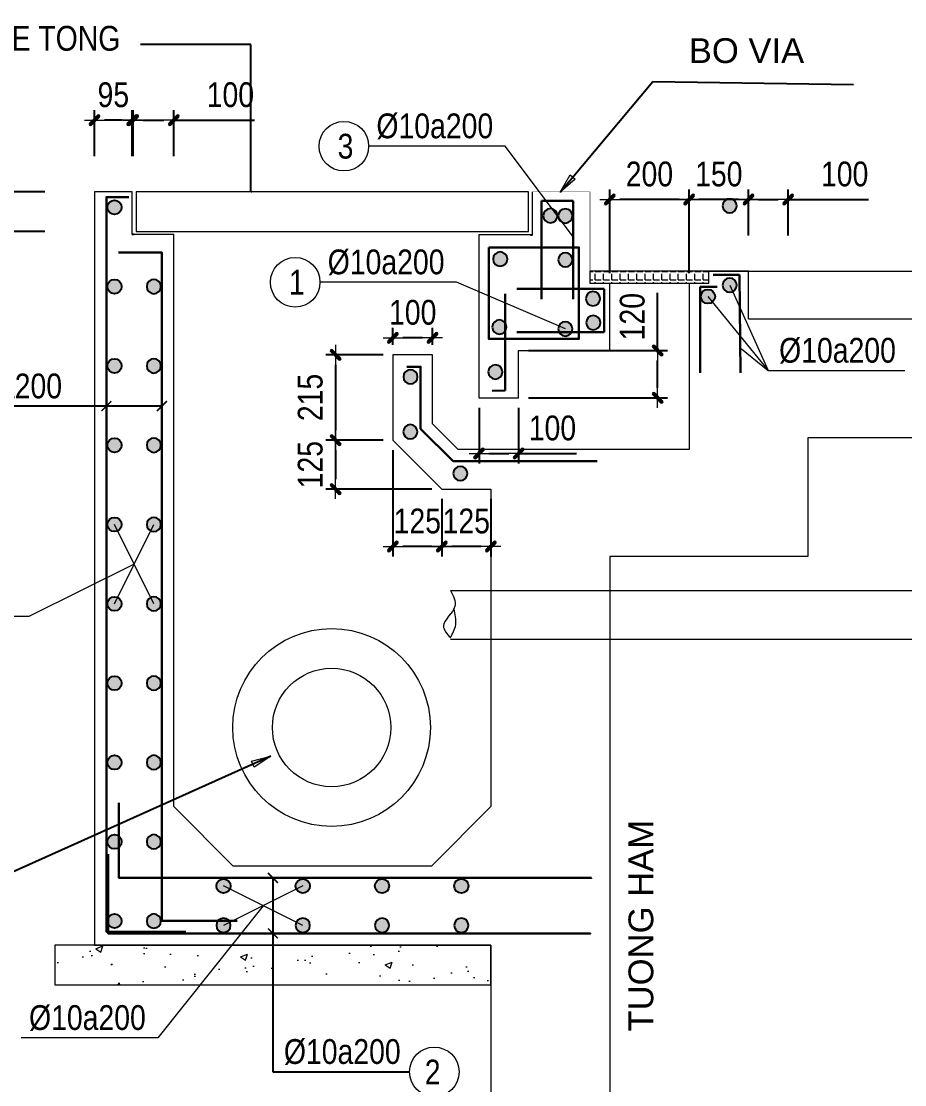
# Model space of a CAD drawing. Header units: millimetres. Extents: x -3568569 to -3536212, y 773195 to 801582.
# Drawn here: x -3545884 to -3543655, y 774930 to 777611 of the extents above; entities that cross this region are included whole.
import ezdxf
from ezdxf.enums import TextEntityAlignment as Align

# ---------------------------------------------------------------- set-up
doc = ezdxf.new("R2010")
doc.units = ezdxf.units.MM
doc.header["$MEASUREMENT"] = 0
doc.layers.get('0').update_dxf_attribs({"lineweight": 9})
doc.layers.get('Defpoints').update_dxf_attribs({"color": 10, "lineweight": 0})
for name, color, linetype, lineweight in [("'S_Concrete_Hatch_252", 252, 'Continuous', 9), ('chunho.q', 1, 'Continuous', 13), ('CTHEP', 4, 'Continuous', 30), ('DBAO', 2, 'Continuous', 13), ('DGIONG', 1, 'Continuous', 13), ('Ghi chu ban ve', 1, 'Continuous', 20), ('KTH', 154, 'Continuous', 15), ('Net cat Betong', 6, 'Continuous', 40), ('STICK', 1, 'Continuous', 9), ('TEXT', 7, 'Continuous', 15)]:
    doc.layers.add(name, color=color, linetype=linetype, lineweight=lineweight)
for name, color, linetype in [('D-TEXT', 1, 'Continuous'), ('MEP-H-TXT25', 7, 'Continuous'), ('Wall Hatch', 134, 'Continuous')]:
    doc.layers.add(name, color=color, linetype=linetype)
doc.styles.add('CHU GHI CHU', font='arial.ttf', dxfattribs={"height": 200})
doc.styles.get("Standard").update_dxf_attribs({"font": 'arial.ttf'})
doc.styles.add('Star-HelCon', font='VHELVCN_0.TTF')
doc.styles.add('TTP-HelCon', font='VHELVCN_0.TTF')
doc.dimstyles.new('DTE-DIM50', dxfattribs={"dimscale": 50, "dimtxt": 2.5, "dimasz": 2.5, "dimexe": 1.25, "dimexo": 0.625, "dimtad": 1, "dimdec": 0, "dimtxsty": 'Standard', "dimcen": 2.5, "dimadec": 0, "dimazin": 0, "dimtfac": 1, "dimtdec": 0, "dimtmove": 0, "dimatfit": 3, "dimldrblk": 'CLOSEDBLANK', "dimfxl": 1, "dimarcsym": 0})
doc.dimstyles.new('TTP-25', dxfattribs={"dimscale": 25, "dimtxt": 2.5, "dimasz": 1, "dimexe": 1, "dimexo": 1, "dimgap": 0.09, "dimtad": 0, "dimdec": 4, "dimrnd": 5, "dimzin": 9, "dimdsep": 46, "dimtxsty": 'TTP-HelCon', "dimblk": 'Stick', "dimcen": 0.09, "dimdle": 1.5, "dimclrd": 256, "dimclre": 256, "dimclrt": 1, "dimadec": 0, "dimazin": 0, "dimtfac": 1, "dimtdec": 4, "dimtmove": 0, "dimatfit": 3, "dimldrblk": 'ARCHTICK', "dimfxl": 1, "dimtvp": 1, "dimtolj": 1, "dimtzin": 0, "dimarcsym": 0})

# ---------------------------------------------------------------- blocks, each defined once
blk = doc.blocks.new('*U374')
at = {"layer": 'Wall Hatch'}
h = blk.add_hatch(color=2, dxfattribs=at)
h.dxf.hatch_style = 1
h.paths.add_polyline_path([(-18, 0, 1), (18, 0, 1)])
at = {"layer": 'D-TEXT'}
blk.add_circle((0, 0), 18, dxfattribs=at)
blk = doc.blocks.new('*U373')
at = {"layer": 'Net cat Betong', "color": 0, "linetype": 'ByBlock', "lineweight": -2, "transparency": 16777216}
for p in [(0, 1800), (0, 1600), (0, 1400), (0, 1200), (0, 1000), (0, 800), (0, 600), (0, 400), (0, 200), (0, 0)]:
    blk.add_blockref('*U374', p, dxfattribs=at)
blk = doc.blocks.new('*U376')
at = {"layer": 'Wall Hatch'}
h = blk.add_hatch(color=2, dxfattribs=at)
h.dxf.hatch_style = 1
h.paths.add_polyline_path([(-18, 0, 1), (18, 0, 1)])
at = {"layer": 'D-TEXT'}
blk.add_circle((0, 0), 18, dxfattribs=at)
blk = doc.blocks.new('*U375')
at = {"layer": 'Net cat Betong', "color": 0, "linetype": 'ByBlock', "lineweight": -2, "transparency": 16777216}
for p in [(0, 1600), (0, 1400), (0, 1200), (0, 1000), (0, 800), (0, 600), (0, 400), (0, 200), (0, 0)]:
    blk.add_blockref('*U376', p, dxfattribs=at)
blk = doc.blocks.new('*U366')
at = {"layer": 'Wall Hatch'}
h = blk.add_hatch(color=2, dxfattribs=at)
h.dxf.hatch_style = 1
h.paths.add_polyline_path([(-18, 0, 1), (18, 0, 1)])
at = {"layer": 'D-TEXT'}
blk.add_circle((0, 0), 18, dxfattribs=at)
blk = doc.blocks.new('*U391')
at = {"layer": 'Net cat Betong', "color": 0, "linetype": 'ByBlock', "lineweight": -2, "transparency": 16777216}
for p in [(0, 600), (0, 400), (0, 200), (0, 0)]:
    blk.add_blockref('*U366', p, dxfattribs=at)
blk = doc.blocks.new('*U368')
at = {"layer": 'Wall Hatch'}
h = blk.add_hatch(color=2, dxfattribs=at)
h.dxf.hatch_style = 1
h.paths.add_polyline_path([(-18, 0, 1), (18, 0, 1)])
at = {"layer": 'D-TEXT'}
blk.add_circle((0, 0), 18, dxfattribs=at)
blk = doc.blocks.new('*U367')
at = {"layer": 'Net cat Betong', "color": 0, "linetype": 'ByBlock', "lineweight": -2, "transparency": 16777216}
for p in [(0, 600), (0, 400), (0, 200), (0, 0)]:
    blk.add_blockref('*U368', p, dxfattribs=at)
blk = doc.blocks.new('*U370')
at = {"layer": 'Wall Hatch'}
h = blk.add_hatch(color=2, dxfattribs=at)
h.dxf.hatch_style = 1
h.paths.add_polyline_path([(-18, 0, 1), (18, 0, 1)])
at = {"layer": 'D-TEXT'}
blk.add_circle((0, 0), 18, dxfattribs=at)
blk = doc.blocks.new('*U369')
at = {"layer": 'Net cat Betong', "color": 0, "linetype": 'ByBlock', "lineweight": -2, "transparency": 16777216}
for p in [(0, 200), (0, 0)]:
    blk.add_blockref('*U370', p, dxfattribs=at)
blk = doc.blocks.new('*U372')
at = {"layer": 'Wall Hatch'}
h = blk.add_hatch(color=2, dxfattribs=at)
h.dxf.hatch_style = 1
h.paths.add_polyline_path([(-18, 0, 1), (18, 0, 1)])
at = {"layer": 'D-TEXT'}
blk.add_circle((0, 0), 18, dxfattribs=at)
blk = doc.blocks.new('*U371')
at = {"layer": 'Net cat Betong', "color": 0, "linetype": 'ByBlock', "lineweight": -2, "transparency": 16777216}
blk.add_blockref('*U372', (0, 0), dxfattribs=at)
blk = doc.blocks.new('Stick')
at = {"layer": 'STICK'}
h = blk.add_hatch(color=256, dxfattribs=at)
edge = h.paths.add_edge_path()
edge.add_line((0.3, 0.5), (-0.5, -0.3))
edge.add_arc((-0.4, -0.4), 0.141, 135, 315)
edge.add_line((-0.3, -0.5), (0.5, 0.3))
edge.add_arc((0.4, 0.4), 0.141, 315, 495)
blk.add_line((1, 0), (-1, 0), dxfattribs=at)
blk.add_lwpolyline([(0.3, 0.5), (-0.5, -0.3, 1), (-0.3, -0.5), (0.5, 0.3, 1), (0.3, 0.5, 1)], format="xyb", dxfattribs=at)
blk = doc.blocks.new('*D418')
at = {"layer": 'Defpoints', "color": 0, "ltscale": 0.8, "transparency": 16777216}
for p in [(-3544049.2, 777162), (-3544049.2, 777046.4), (-3543949.2, 777046.4)]:
    blk.add_point(p, dxfattribs=at)
at = {"layer": 'KTH', "lineweight": -2, "ltscale": 0.8, "transparency": 16777216}
for p, q in [((-3544049.2, 777071.4), (-3544049.2, 777187)), ((-3543949.2, 777071.4), (-3543949.2, 777187)), ((-3544024.2, 777162), (-3543974.2, 777162)), ((-3543949.2, 777162), (-3543746.3, 777162))]:
    blk.add_line(p, q, dxfattribs=at)
at = {"layer": 'KTH', "lineweight": -2, "ltscale": 0.8, "transparency": 16777216, "xscale": 25, "yscale": 25, "zscale": 25, "rotation": 180}
blk.add_blockref('Stick', (-3544049.2, 777162), dxfattribs=at)
at = {"layer": 'KTH', "lineweight": -2, "ltscale": 0.8, "transparency": 16777216, "xscale": 25, "yscale": 25, "zscale": 25}
blk.add_blockref('Stick', (-3543949.2, 777162), dxfattribs=at)
at = {"layer": 'KTH', "color": 1, "ltscale": 0.8, "transparency": 16777216, "insert": (-3543806.6, 777225.8), "char_height": 62.5, "attachment_point": 5, "style": 'TTP-HelCon'}
blk.add_mtext('\\A1;100', dxfattribs=at)
blk = doc.blocks.new('_ArchTick')
at = {"color": 0, "linetype": 'ByBlock', "const_width": 0.15}
blk.add_lwpolyline([(-0.5, -0.5), (0.5, 0.5)], dxfattribs=at)
blk = doc.blocks.new('*D419')
at = {"layer": 'Defpoints', "color": 0, "ltscale": 0.8, "transparency": 16777216}
for p in [(-3544199.2, 777162), (-3544199.2, 777046.4), (-3544049.2, 777046.4)]:
    blk.add_point(p, dxfattribs=at)
at = {"layer": 'KTH', "lineweight": -2, "ltscale": 0.8, "transparency": 16777216}
for p, q in [((-3544199.2, 777071.4), (-3544199.2, 777187)), ((-3544049.2, 777071.4), (-3544049.2, 777187)), ((-3544074.2, 777162), (-3544174.2, 777162))]:
    blk.add_line(p, q, dxfattribs=at)
at = {"layer": 'KTH', "lineweight": -2, "ltscale": 0.8, "transparency": 16777216, "xscale": 25, "yscale": 25, "zscale": 25, "rotation": 180}
blk.add_blockref('Stick', (-3544199.2, 777162), dxfattribs=at)
at = {"layer": 'KTH', "lineweight": -2, "ltscale": 0.8, "transparency": 16777216, "xscale": 25, "yscale": 25, "zscale": 25}
blk.add_blockref('Stick', (-3544049.2, 777162), dxfattribs=at)
at = {"layer": 'KTH', "color": 1, "ltscale": 0.8, "transparency": 16777216, "insert": (-3544124.2, 777225.8), "char_height": 62.5, "attachment_point": 5, "style": 'TTP-HelCon'}
blk.add_mtext('\\A1;150', dxfattribs=at)
blk = doc.blocks.new('*D420')
at = {"layer": 'Defpoints', "color": 0, "ltscale": 0.8, "transparency": 16777216}
for p in [(-3545601.7, 777362), (-3545601.7, 777246.4), (-3545499.2, 777246.4)]:
    blk.add_point(p, dxfattribs=at)
at = {"layer": 'KTH', "lineweight": -2, "ltscale": 0.8, "transparency": 16777216}
for p, q in [((-3545601.7, 777271.4), (-3545601.7, 777387)), ((-3545499.2, 777271.4), (-3545499.2, 777387)), ((-3545576.7, 777362), (-3545524.2, 777362)), ((-3545499.2, 777362), (-3545296, 777362))]:
    blk.add_line(p, q, dxfattribs=at)
at = {"layer": 'KTH', "lineweight": -2, "ltscale": 0.8, "transparency": 16777216, "xscale": 25, "yscale": 25, "zscale": 25, "rotation": 180}
blk.add_blockref('Stick', (-3545601.7, 777362), dxfattribs=at)
at = {"layer": 'KTH', "lineweight": -2, "ltscale": 0.8, "transparency": 16777216, "xscale": 25, "yscale": 25, "zscale": 25}
blk.add_blockref('Stick', (-3545499.2, 777362), dxfattribs=at)
at = {"layer": 'KTH', "color": 1, "ltscale": 0.8, "transparency": 16777216, "insert": (-3545356.4, 777425.8), "char_height": 62.5, "attachment_point": 5, "style": 'TTP-HelCon'}
blk.add_mtext('\\A1;100', dxfattribs=at)
blk = doc.blocks.new('*D421')
at = {"layer": 'Defpoints', "color": 0, "ltscale": 0.8, "transparency": 16777216}
for p in [(-3545699.2, 777362), (-3545699.2, 777246.4), (-3545604.2, 777246.4)]:
    blk.add_point(p, dxfattribs=at)
at = {"layer": 'KTH', "lineweight": -2, "ltscale": 0.8, "transparency": 16777216}
for p, q in [((-3545699.2, 777271.4), (-3545699.2, 777387)), ((-3545604.2, 777271.4), (-3545604.2, 777387)), ((-3545629.2, 777362), (-3545674.2, 777362))]:
    blk.add_line(p, q, dxfattribs=at)
at = {"layer": 'KTH', "lineweight": -2, "ltscale": 0.8, "transparency": 16777216, "xscale": 25, "yscale": 25, "zscale": 25, "rotation": 180}
blk.add_blockref('Stick', (-3545699.2, 777362), dxfattribs=at)
at = {"layer": 'KTH', "lineweight": -2, "ltscale": 0.8, "transparency": 16777216, "xscale": 25, "yscale": 25, "zscale": 25}
blk.add_blockref('Stick', (-3545604.2, 777362), dxfattribs=at)
at = {"layer": 'KTH', "color": 1, "ltscale": 0.8, "transparency": 16777216, "insert": (-3545651.7, 777425.8), "char_height": 62.5, "attachment_point": 5, "style": 'TTP-HelCon'}
blk.add_mtext('\\A1;95', dxfattribs=at)
blk = doc.blocks.new('*D424')
at = {"layer": 'Defpoints', "color": 0, "ltscale": 0.8, "transparency": 16777216}
for p in [(-3545948.7, 777181.2), (-3545799.4, 777181.2), (-3545799.4, 777080.9)]:
    blk.add_point(p, dxfattribs=at)
at = {"layer": 'KTH', "lineweight": -2, "ltscale": 0.8, "transparency": 16777216}
for p, q in [((-3545824.4, 777181.2), (-3545973.7, 777181.2)), ((-3545948.7, 777156.2), (-3545948.7, 777105.9)), ((-3545824.4, 777080.9), (-3545973.7, 777080.9)), ((-3545948.7, 777080.9), (-3545948.7, 776870.7))]:
    blk.add_line(p, q, dxfattribs=at)
at = {"layer": 'KTH', "lineweight": -2, "ltscale": 0.8, "transparency": 16777216, "xscale": 25, "yscale": 25, "zscale": 25}
for p, rotation in [((-3545948.7, 777181.2), 90), ((-3545948.7, 777080.9), 270)]:
    blk.add_blockref('Stick', p, dxfattribs=dict(at, rotation=rotation))
at = {"layer": 'KTH', "color": 1, "ltscale": 0.8, "transparency": 16777216, "insert": (-3546012.6, 776931), "char_height": 62.5, "attachment_point": 5, "rotation": 90, "style": 'TTP-HelCon'}
blk.add_mtext('\\A1;100', dxfattribs=at)
blk = doc.blocks.new('*D425')
at = {"layer": 'Defpoints', "color": 0, "ltscale": 0.8, "transparency": 16777216}
for p in [(-3544946.4, 776813.1), (-3544946.4, 776770.3), (-3544846.4, 776770.3)]:
    blk.add_point(p, dxfattribs=at)
at = {"layer": 'KTH', "lineweight": -2, "ltscale": 0.8, "transparency": 16777216}
for p, q in [((-3544946.4, 776795.3), (-3544946.4, 776838.1)), ((-3544846.4, 776795.3), (-3544846.4, 776838.1)), ((-3544871.4, 776813.1), (-3544921.4, 776813.1))]:
    blk.add_line(p, q, dxfattribs=at)
at = {"layer": 'KTH', "lineweight": -2, "ltscale": 0.8, "transparency": 16777216, "xscale": 25, "yscale": 25, "zscale": 25, "rotation": 180}
blk.add_blockref('Stick', (-3544946.4, 776813.1), dxfattribs=at)
at = {"layer": 'KTH', "lineweight": -2, "ltscale": 0.8, "transparency": 16777216, "xscale": 25, "yscale": 25, "zscale": 25}
blk.add_blockref('Stick', (-3544846.4, 776813.1), dxfattribs=at)
at = {"layer": 'KTH', "color": 1, "ltscale": 0.8, "transparency": 16777216, "insert": (-3544896.4, 776877), "char_height": 62.5, "attachment_point": 5, "style": 'TTP-HelCon'}
blk.add_mtext('\\A1;100', dxfattribs=at)
blk = doc.blocks.new('*D426')
at = {"layer": 'Defpoints', "color": 0, "ltscale": 0.8, "transparency": 16777216}
for p in [(-3544946.4, 776770.3), (-3545090.9, 776555), (-3544946.4, 776555)]:
    blk.add_point(p, dxfattribs=at)
at = {"layer": 'KTH', "lineweight": -2, "ltscale": 0.8, "transparency": 16777216}
for p, q in [((-3544971.4, 776770.3), (-3545115.9, 776770.3)), ((-3545090.9, 776745.3), (-3545090.9, 776580)), ((-3544971.4, 776555), (-3545115.9, 776555))]:
    blk.add_line(p, q, dxfattribs=at)
at = {"layer": 'KTH', "lineweight": -2, "ltscale": 0.8, "transparency": 16777216, "xscale": 25, "yscale": 25, "zscale": 25}
for p, rotation in [((-3545090.9, 776770.3), 90), ((-3545090.9, 776555), 270)]:
    blk.add_blockref('Stick', p, dxfattribs=dict(at, rotation=rotation))
at = {"layer": 'KTH', "color": 1, "ltscale": 0.8, "transparency": 16777216, "insert": (-3545154.7, 776662.7), "char_height": 62.5, "attachment_point": 5, "rotation": 90, "style": 'TTP-HelCon'}
blk.add_mtext('\\A1;215', dxfattribs=at)
blk = doc.blocks.new('*D427')
at = {"layer": 'Defpoints', "color": 0, "ltscale": 0.8, "transparency": 16777216}
for p in [(-3544946.4, 776555), (-3545090.9, 776431.7), (-3544823.1, 776431.7)]:
    blk.add_point(p, dxfattribs=at)
at = {"layer": 'KTH', "lineweight": -2, "ltscale": 0.8, "transparency": 16777216}
for p, q in [((-3544971.4, 776555), (-3545115.9, 776555)), ((-3545090.9, 776530), (-3545090.9, 776456.7)), ((-3544848.1, 776431.7), (-3545115.9, 776431.7))]:
    blk.add_line(p, q, dxfattribs=at)
at = {"layer": 'KTH', "lineweight": -2, "ltscale": 0.8, "transparency": 16777216, "xscale": 25, "yscale": 25, "zscale": 25}
for p, rotation in [((-3545090.9, 776555), 90), ((-3545090.9, 776431.7), 270)]:
    blk.add_blockref('Stick', p, dxfattribs=dict(at, rotation=rotation))
at = {"layer": 'KTH', "color": 1, "ltscale": 0.8, "transparency": 16777216, "insert": (-3545154.7, 776493.3), "char_height": 62.5, "attachment_point": 5, "rotation": 90, "style": 'TTP-HelCon'}
blk.add_mtext('\\A1;125', dxfattribs=at)
blk = doc.blocks.new('*D428')
at = {"layer": 'Defpoints', "color": 0, "ltscale": 0.8, "transparency": 16777216}
for p in [(-3544823.1, 776431.7), (-3544699.2, 776431.7), (-3544823.1, 776287.1)]:
    blk.add_point(p, dxfattribs=at)
at = {"layer": 'KTH', "lineweight": -2, "ltscale": 0.8, "transparency": 16777216}
for p, q in [((-3544823.1, 776406.7), (-3544823.1, 776262.1)), ((-3544699.2, 776406.7), (-3544699.2, 776262.1)), ((-3544724.2, 776287.1), (-3544798.1, 776287.1))]:
    blk.add_line(p, q, dxfattribs=at)
at = {"layer": 'KTH', "lineweight": -2, "ltscale": 0.8, "transparency": 16777216, "xscale": 25, "yscale": 25, "zscale": 25, "rotation": 180}
blk.add_blockref('Stick', (-3544823.1, 776287.1), dxfattribs=at)
at = {"layer": 'KTH', "lineweight": -2, "ltscale": 0.8, "transparency": 16777216, "xscale": 25, "yscale": 25, "zscale": 25}
blk.add_blockref('Stick', (-3544699.2, 776287.1), dxfattribs=at)
at = {"layer": 'KTH', "color": 1, "ltscale": 0.8, "transparency": 16777216, "insert": (-3544761.2, 776350.9), "char_height": 62.5, "attachment_point": 5, "style": 'TTP-HelCon'}
blk.add_mtext('\\A1;125', dxfattribs=at)
blk = doc.blocks.new('*D429')
at = {"layer": 'Defpoints', "color": 0, "ltscale": 0.8, "transparency": 16777216}
for p in [(-3544946.4, 776555), (-3544823.1, 776431.7), (-3544946.4, 776287.1)]:
    blk.add_point(p, dxfattribs=at)
at = {"layer": 'KTH', "lineweight": -2, "ltscale": 0.8, "transparency": 16777216}
for p, q in [((-3544946.4, 776530), (-3544946.4, 776262.1)), ((-3544823.1, 776406.7), (-3544823.1, 776262.1)), ((-3544848.1, 776287.1), (-3544921.4, 776287.1))]:
    blk.add_line(p, q, dxfattribs=at)
at = {"layer": 'KTH', "lineweight": -2, "ltscale": 0.8, "transparency": 16777216, "xscale": 25, "yscale": 25, "zscale": 25, "rotation": 180}
blk.add_blockref('Stick', (-3544946.4, 776287.1), dxfattribs=at)
at = {"layer": 'KTH', "lineweight": -2, "ltscale": 0.8, "transparency": 16777216, "xscale": 25, "yscale": 25, "zscale": 25}
blk.add_blockref('Stick', (-3544823.1, 776287.1), dxfattribs=at)
at = {"layer": 'KTH', "color": 1, "ltscale": 0.8, "transparency": 16777216, "insert": (-3544884.8, 776350.9), "char_height": 62.5, "attachment_point": 5, "style": 'TTP-HelCon'}
blk.add_mtext('\\A1;125', dxfattribs=at)
blk = doc.blocks.new('*U378')
at = {"layer": 'Wall Hatch'}
h = blk.add_hatch(color=2, dxfattribs=at)
h.dxf.hatch_style = 1
h.paths.add_polyline_path([(-18, 0, 1), (18, 0, 1)])
at = {"layer": 'D-TEXT'}
blk.add_circle((0, 0), 18, dxfattribs=at)
blk = doc.blocks.new('*U377')
at = {"layer": 'Net cat Betong', "color": 0, "linetype": 'ByBlock', "lineweight": -2, "transparency": 16777216}
blk.add_blockref('*U378', (0, 0), dxfattribs=at)
blk = doc.blocks.new('*U380')
at = {"layer": 'Wall Hatch'}
h = blk.add_hatch(color=2, dxfattribs=at)
h.dxf.hatch_style = 1
h.paths.add_polyline_path([(-18, 0, 1), (18, 0, 1)])
at = {"layer": 'D-TEXT'}
blk.add_circle((0, 0), 18, dxfattribs=at)
blk = doc.blocks.new('*U379')
at = {"layer": 'Net cat Betong', "color": 0, "linetype": 'ByBlock', "lineweight": -2, "transparency": 16777216}
blk.add_blockref('*U380', (0, 0), dxfattribs=at)
blk = doc.blocks.new('*U382')
at = {"layer": 'Wall Hatch'}
h = blk.add_hatch(color=2, dxfattribs=at)
h.dxf.hatch_style = 1
h.paths.add_polyline_path([(-18, 0, 1), (18, 0, 1)])
at = {"layer": 'D-TEXT'}
blk.add_circle((0, 0), 18, dxfattribs=at)
blk = doc.blocks.new('*U381')
at = {"layer": 'Net cat Betong', "color": 0, "linetype": 'ByBlock', "lineweight": -2, "transparency": 16777216}
blk.add_blockref('*U382', (0, 0), dxfattribs=at)
blk = doc.blocks.new('*U384')
at = {"layer": 'Wall Hatch'}
h = blk.add_hatch(color=2, dxfattribs=at)
h.dxf.hatch_style = 1
h.paths.add_polyline_path([(-18, 0, 1), (18, 0, 1)])
at = {"layer": 'D-TEXT'}
blk.add_circle((0, 0), 18, dxfattribs=at)
blk = doc.blocks.new('*U383')
at = {"layer": 'Net cat Betong', "color": 0, "linetype": 'ByBlock', "lineweight": -2, "transparency": 16777216}
blk.add_blockref('*U384', (0, 0), dxfattribs=at)
blk = doc.blocks.new('*D430')
at = {"layer": 'Defpoints', "color": 0, "ltscale": 0.8, "transparency": 16777216}
for p in [(-3544729.2, 776661.7), (-3544629.2, 776661.7), (-3544629.2, 776521.6)]:
    blk.add_point(p, dxfattribs=at)
at = {"layer": 'KTH', "lineweight": -2, "ltscale": 0.8, "transparency": 16777216}
for p, q in [((-3544729.2, 776636.7), (-3544729.2, 776496.6)), ((-3544629.2, 776636.7), (-3544629.2, 776496.6)), ((-3544704.2, 776521.6), (-3544654.2, 776521.6)), ((-3544629.2, 776521.6), (-3544483.5, 776521.6))]:
    blk.add_line(p, q, dxfattribs=at)
at = {"layer": 'KTH', "lineweight": -2, "ltscale": 0.8, "transparency": 16777216, "xscale": 25, "yscale": 25, "zscale": 25, "rotation": 180}
blk.add_blockref('Stick', (-3544729.2, 776521.6), dxfattribs=at)
at = {"layer": 'KTH', "lineweight": -2, "ltscale": 0.8, "transparency": 16777216, "xscale": 25, "yscale": 25, "zscale": 25}
blk.add_blockref('Stick', (-3544629.2, 776521.6), dxfattribs=at)
at = {"layer": 'KTH', "color": 1, "ltscale": 0.8, "transparency": 16777216, "insert": (-3544543.9, 776585.4), "char_height": 62.5, "attachment_point": 5, "style": 'TTP-HelCon'}
blk.add_mtext('\\A1;100', dxfattribs=at)
blk = doc.blocks.new('*D431')
at = {"layer": 'Defpoints', "color": 0, "ltscale": 0.8, "transparency": 16777216}
for p in [(-3544629.2, 776781.2), (-3544278.5, 776781.2), (-3544629.2, 776661.7)]:
    blk.add_point(p, dxfattribs=at)
at = {"layer": 'KTH', "lineweight": -2, "ltscale": 0.8, "transparency": 16777216}
for p, q in [((-3544278.5, 776781.2), (-3544278.5, 776926.9)), ((-3544604.2, 776781.2), (-3544253.5, 776781.2)), ((-3544278.5, 776686.7), (-3544278.5, 776756.2)), ((-3544604.2, 776661.7), (-3544253.5, 776661.7))]:
    blk.add_line(p, q, dxfattribs=at)
at = {"layer": 'KTH', "lineweight": -2, "ltscale": 0.8, "transparency": 16777216, "xscale": 25, "yscale": 25, "zscale": 25}
for p, rotation in [((-3544278.5, 776781.2), 90), ((-3544278.5, 776661.7), 270)]:
    blk.add_blockref('Stick', p, dxfattribs=dict(at, rotation=rotation))
at = {"layer": 'KTH', "color": 1, "ltscale": 0.8, "transparency": 16777216, "insert": (-3544342.3, 776866.5), "char_height": 62.5, "attachment_point": 5, "rotation": 90, "style": 'TTP-HelCon'}
blk.add_mtext('\\A1;120', dxfattribs=at)
blk = doc.blocks.new('*U386')
at = {"layer": 'Wall Hatch'}
h = blk.add_hatch(color=2, dxfattribs=at)
h.dxf.hatch_style = 1
h.paths.add_polyline_path([(-18, 0, 1), (18, 0, 1)])
at = {"layer": 'D-TEXT'}
blk.add_circle((0, 0), 18, dxfattribs=at)
blk = doc.blocks.new('*U385')
at = {"layer": 'Net cat Betong', "color": 0, "linetype": 'ByBlock', "lineweight": -2, "transparency": 16777216}
blk.add_blockref('*U386', (0, 0), dxfattribs=at)
blk = doc.blocks.new('*U388')
at = {"layer": 'Wall Hatch'}
h = blk.add_hatch(color=2, dxfattribs=at)
h.dxf.hatch_style = 1
h.paths.add_polyline_path([(-18, 0, 1), (18, 0, 1)])
at = {"layer": 'D-TEXT'}
blk.add_circle((0, 0), 18, dxfattribs=at)
blk = doc.blocks.new('*U387')
at = {"layer": 'Net cat Betong', "color": 0, "linetype": 'ByBlock', "lineweight": -2, "transparency": 16777216}
blk.add_blockref('*U388', (0, 0), dxfattribs=at)
blk = doc.blocks.new('*U390')
at = {"layer": 'Wall Hatch'}
h = blk.add_hatch(color=2, dxfattribs=at)
h.dxf.hatch_style = 1
h.paths.add_polyline_path([(-18, 0, 1), (18, 0, 1)])
at = {"layer": 'D-TEXT'}
blk.add_circle((0, 0), 18, dxfattribs=at)
blk = doc.blocks.new('*U389')
at = {"layer": 'Net cat Betong', "color": 0, "linetype": 'ByBlock', "lineweight": -2, "transparency": 16777216}
blk.add_blockref('*U390', (0, 0), dxfattribs=at)
blk = doc.blocks.new('*U351')
at = {"layer": 'Wall Hatch'}
h = blk.add_hatch(color=2, dxfattribs=at)
h.dxf.hatch_style = 1
h.paths.add_polyline_path([(-18, 0, 1), (18, 0, 1)])
at = {"layer": 'D-TEXT'}
blk.add_circle((0, 0), 18, dxfattribs=at)
blk = doc.blocks.new('*U350')
at = {"layer": 'Net cat Betong', "color": 0, "linetype": 'ByBlock', "lineweight": -2, "transparency": 16777216}
blk.add_blockref('*U351', (0, 0), dxfattribs=at)
blk = doc.blocks.new('*U330')
at = {"layer": 'Wall Hatch'}
h = blk.add_hatch(color=2, dxfattribs=at)
h.dxf.hatch_style = 1
h.paths.add_polyline_path([(-18, 0, 1), (18, 0, 1)])
at = {"layer": 'D-TEXT'}
blk.add_circle((0, 0), 18, dxfattribs=at)
blk = doc.blocks.new('*U329')
at = {"layer": 'Net cat Betong', "color": 0, "linetype": 'ByBlock', "lineweight": -2, "transparency": 16777216}
blk.add_blockref('*U330', (0, 0), dxfattribs=at)
blk = doc.blocks.new('*U332')
at = {"layer": 'Wall Hatch'}
h = blk.add_hatch(color=2, dxfattribs=at)
h.dxf.hatch_style = 1
h.paths.add_polyline_path([(-18, 0, 1), (18, 0, 1)])
at = {"layer": 'D-TEXT'}
blk.add_circle((0, 0), 18, dxfattribs=at)
blk = doc.blocks.new('*U331')
at = {"layer": 'Net cat Betong', "color": 0, "linetype": 'ByBlock', "lineweight": -2, "transparency": 16777216}
blk.add_blockref('*U332', (0, 0), dxfattribs=at)
blk = doc.blocks.new('*U334')
at = {"layer": 'Wall Hatch'}
h = blk.add_hatch(color=2, dxfattribs=at)
h.dxf.hatch_style = 1
h.paths.add_polyline_path([(-18, 0, 1), (18, 0, 1)])
at = {"layer": 'D-TEXT'}
blk.add_circle((0, 0), 18, dxfattribs=at)
blk = doc.blocks.new('*U333')
at = {"layer": 'Net cat Betong', "color": 0, "linetype": 'ByBlock', "lineweight": -2, "transparency": 16777216}
blk.add_blockref('*U334', (0, 0), dxfattribs=at)
blk = doc.blocks.new('*U336')
at = {"layer": 'Wall Hatch'}
h = blk.add_hatch(color=2, dxfattribs=at)
h.dxf.hatch_style = 1
h.paths.add_polyline_path([(-18, 0, 1), (18, 0, 1)])
at = {"layer": 'D-TEXT'}
blk.add_circle((0, 0), 18, dxfattribs=at)
blk = doc.blocks.new('*U335')
at = {"layer": 'Net cat Betong', "color": 0, "linetype": 'ByBlock', "lineweight": -2, "transparency": 16777216}
blk.add_blockref('*U336', (0, 0), dxfattribs=at)
blk = doc.blocks.new('*D451')
at = {"layer": 'Defpoints', "color": 0, "ltscale": 0.8, "transparency": 16777216}
for p in [(-3544399.2, 777162), (-3544399.2, 776951.2), (-3544199.2, 776951.2)]:
    blk.add_point(p, dxfattribs=at)
at = {"layer": 'KTH', "lineweight": -2, "ltscale": 0.8, "transparency": 16777216}
for p, q in [((-3544399.2, 776976.2), (-3544399.2, 777187)), ((-3544199.2, 776976.2), (-3544199.2, 777187)), ((-3544224.2, 777162), (-3544374.2, 777162))]:
    blk.add_line(p, q, dxfattribs=at)
at = {"layer": 'KTH', "lineweight": -2, "ltscale": 0.8, "transparency": 16777216, "xscale": 25, "yscale": 25, "zscale": 25, "rotation": 180}
blk.add_blockref('Stick', (-3544399.2, 777162), dxfattribs=at)
at = {"layer": 'KTH', "lineweight": -2, "ltscale": 0.8, "transparency": 16777216, "xscale": 25, "yscale": 25, "zscale": 25}
blk.add_blockref('Stick', (-3544199.2, 777162), dxfattribs=at)
at = {"layer": 'KTH', "color": 1, "ltscale": 0.8, "transparency": 16777216, "insert": (-3544299.2, 777225.8), "char_height": 62.5, "attachment_point": 5, "style": 'TTP-HelCon'}
blk.add_mtext('\\A1;200', dxfattribs=at)

msp = doc.modelspace()

# ---------------------------------------------------------------- hatches: boundary and pattern name
at = {"layer": "'S_Concrete_Hatch_252"}
h = msp.add_hatch(dxfattribs=at)
h.set_pattern_fill('ANGLE', color=256, scale=3)
h.set_pattern_definition([(0, (-3568534.153, 771070.677), (0, 20.955), [15.24, -5.715]), (90, (-3568534.153, 771070.677), (-20.955, 1e-15), [15.24, -5.715])])
h.paths.add_polyline_path([(-3544449.20329, 776981.20064), (-3544149.20329, 776981.20064), (-3544149.20329, 776951.20064), (-3544449.20329, 776951.20064)])
h = msp.add_hatch(dxfattribs=at)
h.set_pattern_fill('AR-CONC', color=256)
h.set_pattern_definition([(50, (-3568534.15, 770970.68), (182.1847, -15.9391), [19.05, -209.55]), (355, (-3568534.15, 770970.68), (-35.2434, 191.0568), [15.24, -167.6406]), (100.45144, (-3568518.97, 770969.35), (146.9412, 175.1178), [16.19, -178.0902]), (46.1842, (-3568534.15, 771021.48), (271.079, -42.0423), [28.575, -314.325]), (96.6356, (-3568511.56, 771017.97), (237.404, 247.426), [24.285, -267.1356]), (351.1842, (-3568534.15, 771021.48), (237.404, 247.426), [22.86, -251.4597]), (21, (-3568508.75, 771008.78), (151.6144, -102.2652), [19.05, -209.55]), (326, (-3568508.75, 771008.78), (61.802, 184.188), [15.24, -167.64]), (71.45144, (-3568496.12, 771000.26), (213.4164, 81.9228), [16.19, -178.09]), (37.5, (-3568534.15, 770970.68), (3.0886, 84.55504), [0, -165.608, 0, -170.18, 0, -168.275]), (7.5, (-3568534.15, 770970.68), (66.81966, 100.18057), [0, -97.028, 0, -161.798, 0, -64.135]), (327.5, (-3568590.795, 770970.68), (135.5906, -5.72874), [0, -63.5, 0, -198.12, 0, -262.89]), (317.5, (-3568616.2, 770970.68), (148.1292, 25.4265), [0, -82.55, 0, -131.572, 0, -186.69])])
h.paths.add_polyline_path([(-3544699.20329, 775281.20064), (-3545799.20329, 775281.20064), (-3545799.20329, 775181.20064), (-3544699.20329, 775181.20064)])

# ---------------------------------------------------------------- linework, layer by layer
for p, q in [((-3544049.20329, 776981.20064), (-3544199.20329, 776981.20064)), ((-3544049.20329, 776981.20064), (-3542748.60208, 776981.20064)), ((-3544801.36706, 776176.1756), (-3542721.45035, 776176.1756)), ((-3542721.45035, 776052.29), (-3544801.36706, 776052.29))]:
    msp.add_line(p, q, dxfattribs=at)
for points in [[(-3544604.20329, 777181.20064), (-3545594.20329, 777181.20064), (-3545594.20329, 777080.8667), (-3544604.20329, 777080.8667)], [(-3544149.20329, 776981.20064), (-3544449.20329, 776981.20064), (-3544449.20329, 776951.20064), (-3544149.20329, 776951.20064)], [(-3544699.20329, 775281.20064), (-3545799.20329, 775281.20064), (-3545799.20329, 775181.20064), (-3544699.20329, 775181.20064)]]:
    msp.add_lwpolyline(points, close=True, dxfattribs=at)
msp.add_lwpolyline([(-3544399.20329, 776951.20064), (-3544149.20329, 776951.20064), (-3544149.20329, 776981.20064), (-3544399.20329, 776981.20064)], dxfattribs=at)
for radius in [249.29715, 149.29715]:
    msp.add_circle((-3545101.02849, 775830.49757), radius, dxfattribs=at)
for points in [[(-3544801.36706, 776176.1756), (-3544789.82381, 776136.05447), (-3544818.75378, 776086.46093), (-3544801.36706, 776056.1756)], [(-3544801.93202, 776056.17455), (-3544787.83421, 776089.81547), (-3544792.40555, 776129.38285)]]:
    msp.add_spline(points, degree=3, dxfattribs=at)
at = {"layer": 'CTHEP', "ltscale": 0.8}
for p, q in [((-3544571.1465, 777158.43278), (-3544491.94345, 777158.43278)), ((-3544571.1465, 776910.83671), (-3544571.1465, 777158.43278)), ((-3544491.94345, 777158.43278), (-3544491.94345, 776910.83671)), ((-3544574.89907, 777041.19462), (-3544704.51186, 777041.19462)), ((-3544138.28361, 776971.63211), (-3544071.97373, 776971.63211)), ((-3544071.97373, 776971.63211), (-3544069.62031, 776725.08944)), ((-3544633.67618, 776936.4362), (-3544413.09941, 776936.4362)), ((-3544413.09941, 776936.4362), (-3544413.09941, 776827.50155)), ((-3544128.49254, 776941.79717), (-3544170.82948, 776941.79717)), ((-3544170.82948, 776941.79717), (-3544170.82948, 776724.44556)), ((-3544413.09941, 776827.50155), (-3544633.67618, 776827.50155)), ((-3544663.02746, 776680.17662), (-3544695.89289, 776679.73821))]:
    msp.add_line(p, q, dxfattribs=at)
at = {"layer": 'CTHEP'}
msp.add_line((-3544663.02746, 776923.74107), (-3544663.02746, 776680.17662), dxfattribs=at)
for points in [[(-3545469.20329, 775315.36789), (-3545669.20329, 775315.36789), (-3545669.20329, 775681.71305), (-3545669.20329, 777167.87699), (-3545612.67179, 777167.87699)], [(-3545339.74203, 775342.89277), (-3545529.20329, 775342.89277), (-3545529.20329, 775681.51101), (-3545529.20329, 777028.16979), (-3545638.44907, 777028.16979)], [(-3545637.51116, 775640.6619), (-3545637.51116, 775451.20064), (-3544445.32672, 775451.20064), (-3544445.32672, 775451.20064)], [(-3545665.03604, 775511.20064), (-3545665.03604, 775311.20064), (-3544447.71014, 775311.20064), (-3544447.71014, 775311.20064)]]:
    msp.add_lwpolyline(points, dxfattribs=at)
at = {"layer": 'CTHEP', "ltscale": 0.8}
msp.add_lwpolyline([(-3544704.51186, 777041.19462), (-3544477.29827, 777041.19462), (-3544477.29827, 776810.34079), (-3544704.51186, 776810.34079)], close=True, dxfattribs=at)
at = {"layer": 'CTHEP', "color": 2, "ltscale": 0.8, "flags": 128}
msp.add_lwpolyline([(-3544430.73316, 776501.68607), (-3544794.12971, 776501.68607), (-3544876.43668, 776583.99305), (-3544876.43668, 776740.31715), (-3544911.43668, 776740.31715)], dxfattribs=at)
at = {"layer": 'DBAO'}
for p, q in [((-3545604.20329, 777074.06473), (-3545604.20329, 777181.20064)), ((-3544594.20329, 777073.19559), (-3544594.20329, 777181.09874)), ((-3545499.20329, 777074.06473), (-3545599.20329, 777074.06473)), ((-3545499.20329, 776981.20064), (-3545499.20329, 777074.06473)), ((-3544149.20329, 776951.20064), (-3544149.20329, 776981.20064)), ((-3544149.20329, 776981.20064), (-3544049.20329, 776981.20064)), ((-3544049.20329, 776861.20064), (-3544049.20329, 776981.20064)), ((-3544199.20329, 776951.20064), (-3544199.20329, 776692.78714)), ((-3544199.20329, 776951.20064), (-3544149.20329, 776951.20064)), ((-3544049.20329, 776861.20064), (-3542748.60208, 776861.20064)), ((-3544946.43668, 776770.31715), (-3544946.43668, 776554.9981)), ((-3544946.43668, 776554.9981), (-3544823.12465, 776431.68607)), ((-3544823.12465, 776431.68607), (-3544699.20329, 776431.68607)), ((-3544699.20329, 776431.68607), (-3544699.20329, 775631.20064)), ((-3544699.20329, 776381.20064), (-3544699.20329, 775631.20064)), ((-3545499.20329, 775631.20064), (-3545349.20329, 775481.20064)), ((-3544699.20329, 775631.20064), (-3544849.20329, 775481.20064)), ((-3544699.20329, 775281.20064), (-3544699.20329, 774719.77597))]:
    msp.add_line(p, q, dxfattribs=at)
for points in [[(-3545604.20329, 777181.20064), (-3545699.20329, 777181.20064), (-3545699.20329, 775681.20064)], [(-3544599.20329, 777073.19559), (-3544729.20329, 777073.19559), (-3544729.20329, 776661.66464), (-3544629.20329, 776661.66464), (-3544629.20329, 776781.20064), (-3544399.20329, 776781.20064), (-3544399.20329, 776951.20064)], [(-3545499.20329, 775681.20064), (-3545499.20329, 776981.20064)], [(-3544199.20329, 776951.20064), (-3544199.20329, 776531.68607), (-3544781.7033, 776531.68607)], [(-3544399.20329, 776781.20064), (-3544399.20329, 776951.20064)], [(-3542748.60208, 776561.20064), (-3543899.20329, 776561.20064), (-3543899.20329, 776261.68607), (-3544399.20329, 776261.68607), (-3544399.20329, 774719.77597)], [(-3545699.20329, 775681.20064), (-3545699.20329, 775281.20064), (-3544699.20329, 775281.20064)], [(-3545499.20329, 775631.20064), (-3545499.20329, 775681.20064)], [(-3544849.20329, 775481.20064), (-3545349.20329, 775481.20064)]]:
    msp.add_lwpolyline(points, dxfattribs=at)
at = {"layer": 'DBAO', "const_width": 1, "flags": 128}
msp.add_lwpolyline([(-3544399.20329, 776951.20064), (-3544449.20329, 776951.20064), (-3544449.20329, 777181.09874), (-3544594.20329, 777181.09874)], dxfattribs=at)
at = {"layer": 'DBAO', "flags": 128}
msp.add_lwpolyline([(-3544699.20329, 776531.68607), (-3544781.7033, 776531.68607), (-3544846.43668, 776596.41946), (-3544846.43668, 776770.31715), (-3544946.43668, 776770.31715)], dxfattribs=at)
at = {"layer": 'DGIONG'}
for p, q in [((-3544096.62476, 776945.90514), (-3543999.86184, 776730.46454)), ((-3544151.65541, 776917.31031), (-3543999.86184, 776730.46454)), ((-3545549.5722, 776142.34362), (-3545648.83437, 776342.34362)), ((-3545648.83437, 776142.34362), (-3545549.5722, 776342.34362)), ((-3545173.76135, 775430.83173), (-3545373.76135, 775331.56956)), ((-3545173.76135, 775331.56956), (-3545373.76135, 775430.83173))]:
    msp.add_line(p, q, dxfattribs=at)
for points in [[(-3544490.95337, 777067.12635), (-3544662.86328, 777296.32961), (-3545007.64025, 777296.32961)], [(-3544511.32228, 776835.64033), (-3544785.69939, 776953.30448), (-3545130.47635, 776953.30448)], [(-3544066.69183, 776785.62997), (-3543999.86184, 776730.46454), (-3543655.08487, 776730.46454)], [(-3545599.31913, 776242.57704), (-3545864.83348, 776110.79939), (-3546209.61044, 776110.79939)], [(-3545273.76135, 775381.20064), (-3545539.27569, 775047.79774), (-3545884.05266, 775047.79774)]]:
    msp.add_lwpolyline(points, dxfattribs=at)
for centre in [(-3545070.14025, 777296.32961), (-3545192.97635, 776953.30448), (-3544841.97594, 774962.16014)]:
    msp.add_circle(centre, 62.5, dxfattribs=at)
at = {"layer": 'MEP-H-TXT25', "color": 2, "ltscale": 0.8}
for p, q in [((-3545599.20329, 777074.06473), (-3545604.20329, 777074.06473)), ((-3544599.20329, 777073.19559), (-3544594.20329, 777073.19559))]:
    msp.add_line(p, q, dxfattribs=at)

# ---------------------------------------------------------------- block references
at = {"layer": 'Net cat Betong', "color": 2}
for name, p in [('*U373', (-3545648.83437, 775342.34362)), ('*U371', (-3544151.65541, 776917.31031))]:
    msp.add_blockref(name, p, dxfattribs=at)
at = {"layer": 'Net cat Betong', "color": 2, "xscale": -1}
for name, p in [('*U369', (-3544096.62476, 776945.90514)), ('*U387', (-3544549.0207, 777120.91373)), ('*U385', (-3544511.32228, 777120.45014)), ('*U389', (-3544675.67254, 777011.74214)), ('*U383', (-3544511.32228, 777009.80792)), ('*U375', (-3545549.5722, 775342.34362)), ('*U333', (-3544441.67792, 776911.78322)), ('*U379', (-3544677.70576, 776840.2015)), ('*U377', (-3544511.32228, 776835.64033)), ('*U335', (-3544440.87402, 776851.25567)), ('*U381', (-3544687.84969, 776727.14471)), ('*U350', (-3544901.96563, 776714.68043)), ('*U329', (-3544902.48418, 776576.17483)), ('*U331', (-3544776.12076, 776470.9541))]:
    msp.add_blockref(name, p, dxfattribs=at)
at = {"layer": 'Net cat Betong', "color": 2, "rotation": 270}
msp.add_blockref('*U367', (-3545373.76135, 775430.83173), dxfattribs=at)
at = {"layer": 'Net cat Betong', "color": 2, "xscale": -1, "rotation": 270}
msp.add_blockref('*U391', (-3545373.76135, 775331.56956), dxfattribs=at)

# ---------------------------------------------------------------- texts
at = {"layer": 'chunho.q', "style": 'TTP-HelCon'}
for s, p in [('Naép hoá ga BE TONG', (-3546305.86518, 777537.17069)), ('Þ10a200', (-3544988.02575, 777316.32961)), ('Þ10a200', (-3545110.86185, 776973.30448)), ('Þ10a200', (-3543972.0327, 776750.46454)), ('Þ10a200', (-3546075.69299, 776660.4657)), ('Þ10a200', (-3545864.43816, 775067.79774)), ('Þ10a200', (-3545221.42377, 774982.16014))]:
    msp.add_text(s, height=62.5, dxfattribs=at).set_placement(p)
msp.add_text('2', height=62.5, dxfattribs=at).set_placement((-3544846.14261, 774962.16014), align=Align.MIDDLE)
at = {"layer": 'Ghi chu ban ve', "style": 'CHU GHI CHU'}
msp.add_text('BO VIA', height=62.5, dxfattribs=at).set_placement((-3544199.88133, 777506.05893))
msp.add_text('TUONG HAM', height=62.5, rotation=90, dxfattribs=at).set_placement((-3544289.53849, 775063.86332))
at = {"layer": 'TEXT', "color": 1, "style": 'Star-HelCon'}
for s, p in [('3', (-3545065.97358, 777296.32961)), ('1', (-3545188.80968, 776953.30448))]:
    msp.add_text(s, height=62.5, dxfattribs=at).set_placement(p, align=Align.MIDDLE)

# ---------------------------------------------------------------- dimensions: what is measured, and where the dimension line sits
at = {"layer": 'KTH', "color": 2, "ltscale": 0.8}
for base, p1, p2, angle, picture, middle in [((-3545699.20329, 777361.97934), (-3545604.20329, 777246.42302), (-3545699.20329, 777246.42302), 180, '*D421', (-3545651.70329, 777425.81268)), ((-3545090.90540664, 776554.99809905), (-3544946.43667945, 776770.31714875), (-3544946.43667945, 776554.99809905), 90, '*D426', (-3545154.73873997, 776662.6576239)), ((-3545090.90541, 776431.68607), (-3544946.43668, 776554.9981), (-3544823.12465, 776431.68607), 90, '*D427', (-3545154.73874, 776493.34209)), ((-3544946.43668, 776287.063), (-3544823.12465, 776431.68607), (-3544946.43668, 776554.9981), 180, '*D429', (-3544884.78067, 776350.89633)), ((-3544823.12465, 776287.063), (-3544699.20329, 776431.68607), (-3544823.12465, 776431.68607), 180, '*D428', (-3544761.16397, 776350.89633))]:
    dim = msp.add_linear_dim(base=base, p1=p1, p2=p2, angle=angle, dimstyle='TTP-25', dxfattribs=at)
    dim.commit()
    dim.dimension.update_dxf_attribs({"geometry": picture, "text_midpoint": middle})
for base, p1, p2, angle, picture, middle, dimtype in [((-3545601.70329, 777361.97934), (-3545499.20329, 777246.42302), (-3545601.70329, 777246.42302), 180, '*D420', (-3545356.36592, 777361.97934), 160), ((-3544049.20329, 777161.97934), (-3543949.20329, 777046.42302), (-3544049.20329, 777046.42302), 180, '*D418', (-3543806.64921, 777161.97934), 160), ((-3545948.74614, 777181.20064), (-3545799.35592, 777080.8667), (-3545799.35592, 777181.20064), 90, '*D424', (-3545948.74614, 776931.03367), 160), ((-3544946.43668, 776813.12496), (-3544846.43668, 776770.31715), (-3544946.43668, 776770.31715), 180, '*D425', (-3544896.43668, 776813.12496), 160), ((-3544629.20329, 776521.55942), (-3544729.20329, 776661.66464), (-3544629.20329, 776661.66464), 0, '*D430', (-3544543.86995, 776521.55942), 161)]:
    dim = msp.add_linear_dim(base=base, p1=p1, p2=p2, angle=angle, dimstyle='TTP-25', dxfattribs=at)
    dim.commit()
    dim.dimension.update_dxf_attribs({"geometry": picture, "text_midpoint": middle, "dimtype": dimtype})
dim = msp.add_aligned_dim(p1=(-3544199.20329, 776951.20064), p2=(-3544399.20329, 776951.20064), distance=-210.7787, dimstyle='TTP-25', override={"dimtmove": 1}, dxfattribs=at)
dim.commit()
dim.dimension.update_dxf_attribs({"geometry": '*D451', "text_midpoint": (-3544299.20329, 777225.81268)})
dim = msp.add_linear_dim(base=(-3544199.20329, 777161.97934), p1=(-3544049.20329, 777046.42302), p2=(-3544199.20329, 777046.42302), angle=180, dimstyle='TTP-25', override={"dimtmove": 1}, dxfattribs=at)
dim.commit()
dim.dimension.update_dxf_attribs({"geometry": '*D419', "text_midpoint": (-3544124.20329, 777225.81268)})
dim = msp.add_aligned_dim(p1=(-3544629.20329, 776661.66464), p2=(-3544629.20329, 776781.20064), distance=-350.69658, dimstyle='TTP-25', dxfattribs=at)
dim.commit()
dim.dimension.update_dxf_attribs({"geometry": '*D431', "text_midpoint": (-3544342.34004, 776866.53398)})

# ---------------------------------------------------------------- leaders
at = {"color": 1}
for points in [[(-3544524.83383, 777180.39625), (-3544291.04312, 777459.12406), (-3543784.6786, 777452.04356)], [(-3545254.19197, 775758.31995), (-3546128.7593, 775365.63263), (-3547021.04419, 775372.71313)]]:
    msp.add_leader(points, dimstyle='DTE-DIM50', override={"dimasz": 1}, dxfattribs=at)
at = {"layer": 'DGIONG'}
for points, override in [([(-3545305.25314, 777181.20064), (-3545305.25314, 777553.1659), (-3545582.82305, 777553.1659)], {"dimasz": 0.2, "dimgap": 0.09, "dimtad": 0, "dimfxl": 3.5, "dimarcsym": 1}), ([(-3545669.20329, 776640.96319), (-3546128.31712, 776641.00748), (-3546128.31723, 776640.70085)], {"dimgap": 0.09, "dimtad": 0}), ([(-3545529.20329, 776641.00748), (-3546128.31712, 776640.81797), (-3546128.31712, 776641.00748)], {"dimgap": 0.09, "dimtad": 0}), ([(-3545249.2529, 775451.20064), (-3545249.2529, 774962.16014), (-3544904.47594, 774962.16014)], {"dimgap": 0.09, "dimtad": 0}), ([(-3545249.2529, 775311.20064), (-3545249.2529, 774962.16014), (-3544904.47594, 774962.16014)], {"dimgap": 0.09, "dimtad": 0})]:
    msp.add_leader(points, dimstyle='TTP-25', override=override, dxfattribs=at)

doc.saveas('drawing.dxf')
